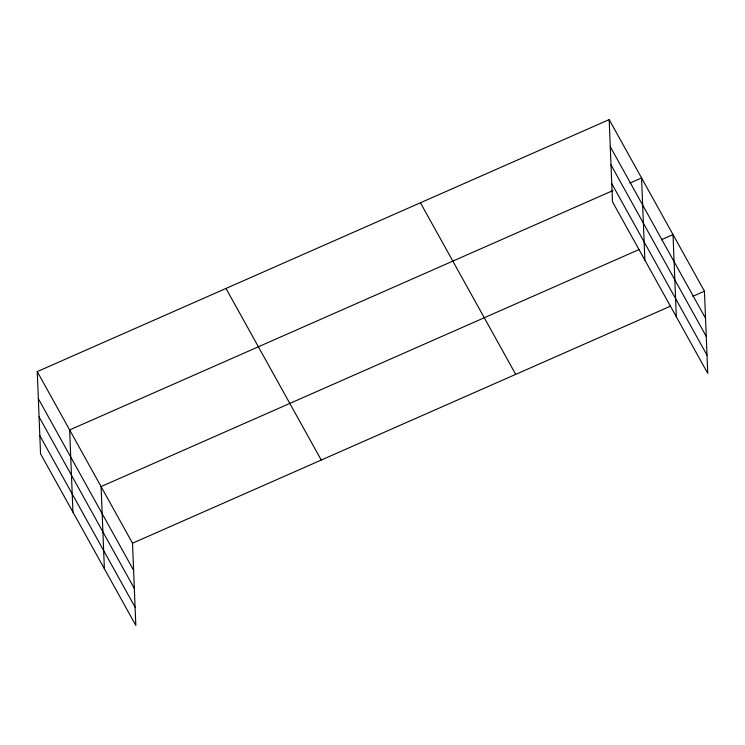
<?xml version="1.0" encoding="UTF-8"?>
<svg xmlns="http://www.w3.org/2000/svg" width="745" height="745" viewBox="0 0 745 745"><rect width="100%" height="100%" fill="white"/><g stroke="black" fill="none" stroke-linecap="round" stroke-linejoin="round"><path stroke-width="1.12" d="M37.25 371.606L132.517 543.207L135.823 625.39L40.547 453.789L37.25 371.606L609.177 119.61L704.453 291.211L707.75 373.394L612.483 201.793L609.177 119.61M612.939 190.571L69.639 429.949L72.945 512.132M629.907 183.093L641.575 177.953L644.872 260.135M639.08 249.538L101.078 486.578L104.384 568.761M661.346 239.722L673.014 234.582L676.311 316.765M132.517 543.207L670.519 306.158M692.785 296.352L704.453 291.211M610.267 146.7L705.534 318.292M611.002 164.878L706.269 336.479M611.747 183.615L707.024 355.207M420.441 202.77L515.708 374.372M225.986 288.455L321.253 460.047M38.34 398.696L133.606 570.288M39.066 416.874L134.333 588.476M39.82 435.611L135.087 607.203"/></g></svg>
